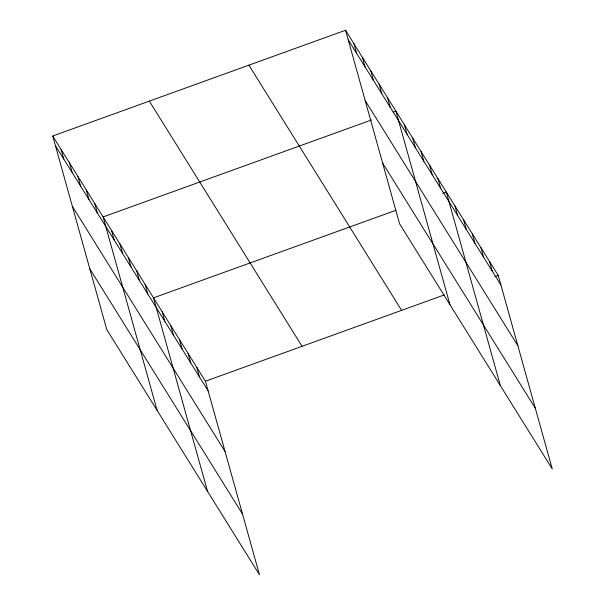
<?xml version="1.0" encoding="UTF-8"?>
<svg xmlns="http://www.w3.org/2000/svg" width="605" height="605" viewBox="0 0 605 605"><rect width="100%" height="100%" fill="white"/><g stroke="black" fill="none" stroke-linecap="round" stroke-linejoin="round"><path stroke-width="0.91" d="M52.726 136.019L205.428 381.218L259.462 574.75L106.76 329.551L52.726 136.019L345.538 30.25L498.24 275.449L552.274 468.981L399.572 223.782L345.538 30.25M371.553 119.971L103.115 216.938L157.149 410.47M393.318 112.106L395.927 111.161L449.969 304.701M395.829 210.321L153.504 297.849L207.545 491.381M442.837 193.335L446.324 192.08L500.358 385.612M205.428 381.218L444.267 294.945M494.761 276.704L498.24 275.449M348.223 39.854L500.925 285.053M365.17 100.551L517.872 345.75M382.625 163.085L535.334 408.284M248.912 65.151L401.614 310.35M149.352 101.118L302.054 346.31M55.403 145.624L208.105 390.822M72.35 206.32L225.052 451.519M89.812 268.854L242.514 514.053M489.589 261.549L492.273 271.153M480.937 247.657L483.614 257.261M472.286 233.764L474.963 243.369M463.627 219.865L466.311 229.469M454.975 205.972L457.66 215.577M437.922 178.596L440.606 188.2M429.527 165.105L432.204 174.709M421.125 151.621L423.81 161.225M412.731 138.137L415.408 147.741M404.329 124.653L407.014 134.257M387.533 97.677L390.217 107.282M379.131 84.193L381.815 93.798M370.736 70.709L373.414 80.314M362.334 57.218L365.019 66.83M353.94 43.734L356.617 53.338M196.776 367.326L199.453 376.93M188.117 353.426L190.802 363.03M179.466 339.534L182.15 349.138M170.814 325.641L173.491 335.246M162.163 311.741L164.84 321.353M145.109 284.365L147.786 293.97M136.707 270.881L139.392 280.486M128.313 257.39L130.99 267.002M119.911 243.906L122.596 253.51M111.517 230.422L114.194 240.026M94.713 203.454L97.397 213.058M86.318 189.962L88.996 199.567M77.916 176.478L80.601 186.083M69.522 162.995L72.199 172.599M61.12 149.511L63.805 159.115"/></g></svg>
